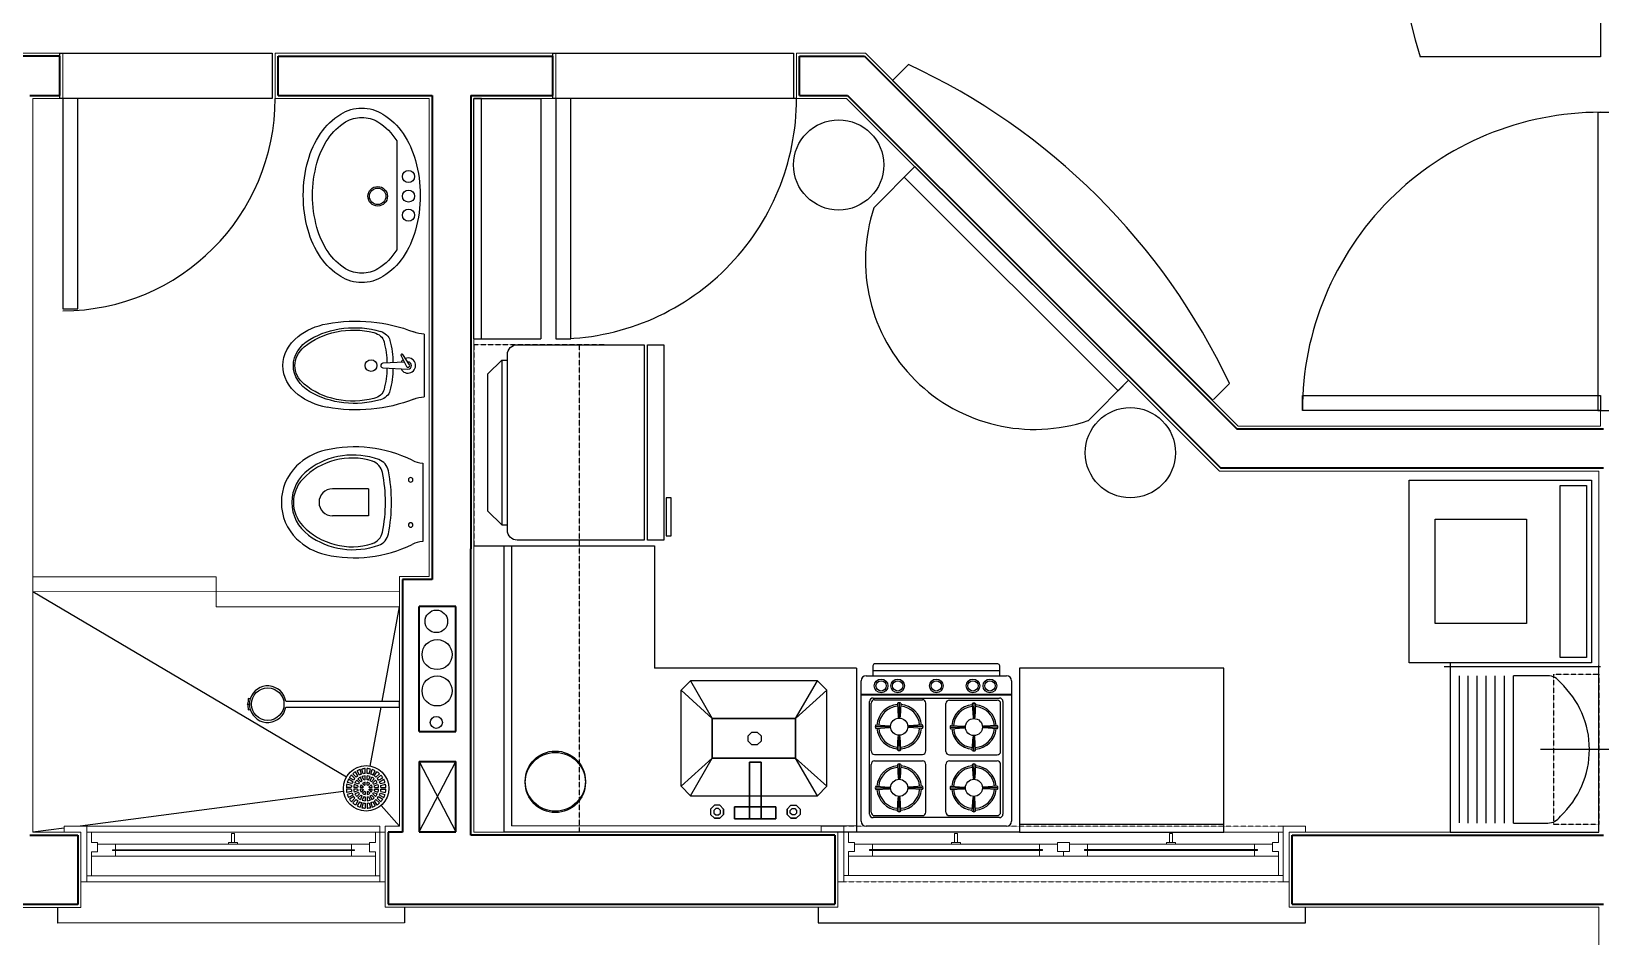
# Model space of a CAD drawing. Header units: millimetres. Extents: x -32319 to 9885, y 990 to 22164.
# Drawn here: x -7694 to -2477, y 14180 to 17190 of the extents above; entities that cross this region are included whole.
import ezdxf

# ---------------------------------------------------------------- set-up
doc = ezdxf.new("R2010")
doc.units = ezdxf.units.MM
doc.linetypes.add('HIDDEN', pattern=[0.375, 0.25, -0.125])
doc.layers.add('door', color=53, linetype='Continuous')
doc.layers.add('furniture', color=34, linetype='Continuous')
for name, color, linetype, lineweight in [('plaster', 4, 'Continuous', 13), ('wall', 5, 'Continuous', 35), ('wind', 161, 'Continuous', 5)]:
    doc.layers.add(name, color=color, linetype=linetype, lineweight=lineweight)

msp = doc.modelspace()

# ---------------------------------------------------------------- linework, layer by layer
for p, q in [((-7599.5, 16966.9), (-7599.5, 17117.2)), ((-7599.5, 17117.2), (-6893.3, 17116.9)), ((-6893.3, 17116.9), (-6893.3, 16966.9)), ((-5960.2, 16966.9), (-5960.2, 17116.9)), ((-5960.2, 17116.9), (-5160.2, 17116.9)), ((-5160.2, 17116.9), (-5160.2, 16966.9)), ((-6893.3, 16966.9), (-7599.5, 16966.9)), ((-5150.3, 16966.9), (-5960.2, 16966.9)), ((-2487.2, 16920.8), (-2207.2, 16920.8)), ((-2487.2, 16920.8), (-2487.2, 15929.3)), ((-2487.2, 15929.3), (-2207.2, 15929.2)), ((-6404.8, 14762), (-6283, 14527.7)), ((-6404.8, 14527.7), (-6283, 14762)), ((-7606.4, 14224.7, 27000), (-7606.4, 14276.5)), ((-6453.2, 14277.1, 27000), (-6453.2, 14225.1, 27000)), ((-6453.2, 14225.1, 27000), (-7606.4, 14224.7, 27000))]:
    msp.add_line(p, q)
msp.add_lwpolyline([(-5078, 14277.2), (-5078, 14225.2), (-3458, 14225.2), (-3458, 14277.2)])
for centre, radius in [((-6347.8, 15227.9), 37.5), ((-6345.2, 15117.4), 50), ((-6345.2, 14996.5), 50), ((-6347.8, 14892), 20)]:
    msp.add_circle(centre, radius)
at = {"layer": 'door'}
for p, q in [((-7589.6, 16966.9), (-7589.6, 16266.9)), ((-7539.6, 16966.9), (-7589.6, 16966.9)), ((-7539.6, 16266.9), (-7539.6, 16966.9)), ((-5950.3, 16966.9), (-5950.3, 16166.9)), ((-5900.3, 16966.9), (-5950.3, 16966.9)), ((-5900.3, 16166.9), (-5900.3, 16966.9)), ((-7589.6, 16266.9), (-7539.6, 16266.9)), ((-5950.3, 16166.9), (-5900.3, 16166.9)), ((-3468.9, 15929.2), (-3468.9, 15979.2)), ((-3468.9, 15979.2), (-2477.4, 15979.2)), ((-2477.4, 15979.2), (-2477.4, 15929.2)), ((-2477.4, 15929.2), (-3468.9, 15929.2))]:
    msp.add_line(p, q, dxfattribs=at)
for centre, radius, start, end in [((-7589.6, 16966.9), 706.2, 270, 360), ((-5950.3, 16966.9), 800, 270, 0.001), ((-2477.4, 15929.2), 991.5, 89.9952, 180)]:
    msp.add_arc(centre, radius, start, end, dxfattribs=at)
at = {"layer": 'furniture'}
for p, q in [((-2477.4, 20778), (-2477.5, 17105.1)), ((-4831.3, 17026.5), (-4778.3, 17079.5)), ((-2477.5, 17105.1), (-3077.5, 17105.1)), ((-4831.3, 17026.5), (-3767, 15963.2)), ((-6222.9, 16966.9), (-6000.3, 16966.9)), ((-6197.9, 16966.9), (-6222.9, 16966.9)), ((-6222.9, 16166.9), (-6222.9, 16966.9)), ((-6197.8, 16166.9), (-6197.9, 16966.9)), ((-6000.3, 16966.9), (-6000.3, 16166.9)), ((-4756.9, 16740.1), (-4893.4, 16603.5)), ((-4792.2, 16704.7), (-4756.9, 16740.1)), ((-4081.7, 15994.8), (-4792.2, 16704.7)), ((-4756.9, 16740.1), (-4046.3, 16030.2)), ((-6388.1, 16182.5), (-6388.1, 15974.5)), ((-6222.9, 16166.9), (-6197.8, 16166.9)), ((-6222.9, 16166.9), (-6000.3, 16166.9)), ((-6454, 16089.6), (-6525.1, 16086)), ((-6525.1, 16071), (-6442, 16066.8)), ((-6465, 16111.3), (-6446.9, 16075.7)), ((-6437.2, 16081.3), (-6458.8, 16114.9)), ((-6442, 16090.2), (-6442.9, 16090.2)), ((-6130.5, 16097), (-6111.5, 16097)), ((-4046.3, 16030.2), (-4181.2, 15895.2)), ((-4046.3, 16030.2), (-4081.7, 15994.8)), ((-3764.5, 15965.7), (-3711.5, 16018.8)), ((-6393.1, 15753.6), (-6393.1, 15493.6)), ((-6573.8, 15668.6), (-6692.8, 15668.6)), ((-6573.8, 15668.6), (-6573.8, 15578.6)), ((-6573.8, 15578.6), (-6692.8, 15578.6)), ((-6130.5, 15548.8), (-6111.5, 15548.9)), ((-6222.8, 15479), (-5622.8, 15479)), ((-6123.9, 15479), (-6123.8, 14527.3)), ((-6123, 15479), (-6097.8, 15479.1)), ((-6097.8, 15479.1), (-6098.1, 14547.6)), ((-5622.8, 15479.1), (-5622.7, 15072.7)), ((-4896.3, 15080.6), (-4896.3, 15046.9)), ((-4480.7, 15086.2), (-4890.7, 15086.2)), ((-4475, 15046.9), (-4475, 15080.6)), ((-2477.4, 15077.2), (-2997.4, 15077.2)), ((-2977.4, 15090.5), (-2977.4, 14527.2)), ((-2483.2, 14530.7), (-2483.1, 15080.7)), ((-4951.2, 15072.7), (-5622.8, 15072.7)), ((-4951.2, 15072.7), (-4951.2, 14527.3)), ((-4935.7, 14563.9), (-4935.7, 15029.8)), ((-4918.6, 15046.9), (-4452.7, 15046.9)), ((-4475, 15063.5), (-4896.3, 15063.5)), ((-4435.7, 15029.8), (-4435.7, 14563.9)), ((-4409.7, 15072.7), (-4409.7, 14527.3)), ((-3729.5, 15072.7), (-4409.7, 15072.7)), ((-3729.5, 14527.3), (-3729.5, 15072.7)), ((-2947.4, 15047.2), (-2947.4, 14558.1)), ((-2917.4, 14557.2), (-2917.4, 15047.2)), ((-2887.4, 14557.2), (-2887.4, 15047.2)), ((-2857.4, 14557.2), (-2857.4, 15047.2)), ((-2827.4, 14557.2), (-2827.4, 15047.2)), ((-2797.4, 14557.2), (-2797.4, 15047.2)), ((-2767.4, 14557.2), (-2767.4, 15047.2)), ((-2653.3, 15047.2), (-2767.4, 15047.2)), ((-6971.9, 14972.5), (-6966.3, 14970.7)), ((-4435.7, 14985.1), (-4935.7, 14985.1)), ((-4435.7, 14982.2), (-4935.7, 14982.2)), ((-4895.9, 14973), (-4475.5, 14973)), ((-6975.5, 14952.6), (-6969, 14952.6)), ((-6975.5, 14952.6), (-6969, 14952.6)), ((-6966.4, 14934.8), (-6971.9, 14933.1)), ((-6848.3, 14962.6), (-6470.2, 14962.6)), ((-6848.3, 14942.6), (-6470.2, 14942.6)), ((-6470.2, 14942.6), (-6470.2, 14962.6)), ((-4907.3, 14586.6), (-4907.3, 14961.6)), ((-4902.1, 14796.9), (-4902.1, 14956)), ((-4890.7, 14967.3), (-4731.7, 14967.3)), ((-4814.8, 14955.4), (-4812, 14910)), ((-4809.2, 14955.4), (-4809.2, 14957.3)), ((-4809.2, 14955.4), (-4809.2, 14908.5)), ((-4803.5, 14955.4), (-4806.3, 14910)), ((-4720.3, 14796.9), (-4720.3, 14956)), ((-4653.6, 14795.5), (-4653.6, 14954.6)), ((-4642.3, 14966), (-4483.2, 14966)), ((-4566.4, 14954.1), (-4563.5, 14908.6)), ((-4560.7, 14954.1), (-4560.7, 14956)), ((-4560.7, 14954.1), (-4560.7, 14907.1)), ((-4555, 14954.1), (-4557.8, 14908.6)), ((-4471.8, 14795.5), (-4471.8, 14954.6)), ((-4464.1, 14961.6), (-4464.1, 14586.6)), ((-4886.8, 14877.8), (-4888.7, 14877.8)), ((-4886.8, 14883.5), (-4841.3, 14880.6)), ((-4886.8, 14877.8), (-4839.8, 14877.8)), ((-4886.8, 14872.1), (-4841.3, 14875)), ((-4731.5, 14877.8), (-4778.5, 14877.8)), ((-4731.5, 14883.5), (-4777, 14880.6)), ((-4731.5, 14872.1), (-4777, 14875)), ((-4731.5, 14877.8), (-4729.6, 14877.8)), ((-4638.3, 14876.4), (-4640.2, 14876.4)), ((-4638.3, 14882.1), (-4592.8, 14879.3)), ((-4638.3, 14876.4), (-4591.3, 14876.4)), ((-4638.3, 14870.8), (-4592.8, 14873.6)), ((-4483.1, 14876.4), (-4530, 14876.4)), ((-4483.1, 14882.1), (-4528.5, 14879.3)), ((-4483.1, 14870.8), (-4528.5, 14873.6)), ((-4483.1, 14876.4), (-4481.1, 14876.4)), ((-4814.8, 14800.2), (-4812, 14845.6)), ((-4809.2, 14800.2), (-4809.2, 14847.1)), ((-4803.5, 14800.2), (-4806.3, 14845.6)), ((-4566.4, 14798.8), (-4563.5, 14844.3)), ((-4560.7, 14798.8), (-4560.7, 14845.8)), ((-4555, 14798.8), (-4557.8, 14844.3)), ((-4890.7, 14785.5), (-4731.7, 14785.5)), ((-4890.7, 14763.8), (-4731.7, 14763.8)), ((-4809.2, 14800.2), (-4809.2, 14798.3)), ((-4642.3, 14784.2), (-4483.2, 14784.2)), ((-4642.3, 14763.8), (-4483.2, 14763.8)), ((-4560.7, 14798.8), (-4560.7, 14796.9)), ((-2427.4, 14802.2), (-2677.4, 14802.2)), ((-6618.3, 14705.4), (-6629.8, 14717)), ((-6614.1, 14709.7), (-6625.6, 14721.2)), ((-6608.5, 14713.9), (-6616.7, 14728)), ((-6603.3, 14716.9), (-6611.5, 14731)), ((-6596.9, 14719.6), (-6601.1, 14735.3)), ((-6591.1, 14721.1), (-6595.4, 14736.9)), ((-6589.3, 14699.9), (-6594.3, 14712)), ((-6584.2, 14722), (-6584.2, 14738.3)), ((-6584.2, 14700.9), (-6584.2, 14714)), ((-6578.2, 14722), (-6578.2, 14738.3)), ((-6578.2, 14700.9), (-6578.2, 14714)), ((-6573.2, 14699.9), (-6568.2, 14712)), ((-6571.3, 14721.1), (-6567.1, 14736.9)), ((-6565.6, 14719.6), (-6561.3, 14735.3)), ((-6559.1, 14716.9), (-6551, 14731)), ((-6553.9, 14713.9), (-6545.8, 14728)), ((-6548.4, 14709.7), (-6536.9, 14721.2)), ((-6544.2, 14705.4), (-6532.6, 14717)), ((-5306.9, 14759.5, 946.7), (-5306.9, 14571.6, 946.7)), ((-5267.9, 14759.5, 946.7), (-5306.9, 14759.5, 946.7)), ((-5267.9, 14571.6, 946.7), (-5267.9, 14759.5, 946.7)), ((-4902.1, 14593.4), (-4902.1, 14752.5)), ((-4814.8, 14751.9), (-4812, 14706.5)), ((-4809.2, 14751.9), (-4809.2, 14753.8)), ((-4809.2, 14751.9), (-4809.2, 14705)), ((-4803.5, 14751.9), (-4806.3, 14706.5)), ((-4720.3, 14593.4), (-4720.3, 14752.5)), ((-4653.6, 14593.4), (-4653.6, 14752.5)), ((-4566.4, 14751.9), (-4563.5, 14706.5)), ((-4560.7, 14751.9), (-4560.7, 14753.8)), ((-4560.7, 14751.9), (-4560.7, 14705)), ((-4555, 14751.9), (-4557.8, 14706.5)), ((-4471.8, 14593.4), (-4471.8, 14752.5)), ((-6630.6, 14675.6), (-6647, 14675.6)), ((-6630.6, 14669.6), (-6647, 14669.6)), ((-6629.7, 14682.5), (-6645.5, 14686.7)), ((-6629.7, 14662.7), (-6645.5, 14658.5)), ((-6628.2, 14688.3), (-6644, 14692.5)), ((-6625.5, 14694.7), (-6639.7, 14702.9)), ((-6622.5, 14699.9), (-6636.7, 14708.1)), ((-6609.6, 14675.6), (-6622.6, 14675.6)), ((-6609.6, 14669.6), (-6622.6, 14669.6)), ((-6608.6, 14680.7), (-6620.6, 14685.7)), ((-6608.6, 14664.5), (-6620.6, 14659.5)), ((-6606.3, 14686.2), (-6618.3, 14691.2)), ((-6606.3, 14659), (-6618.3, 14654)), ((-6603.4, 14690.5), (-6612.6, 14699.8)), ((-6599.2, 14694.8), (-6608.4, 14704)), ((-6591.8, 14675.6), (-6601.5, 14675.6)), ((-6591.8, 14669.6), (-6601.5, 14669.6)), ((-6594.9, 14697.6), (-6599.8, 14709.7)), ((-6590.8, 14678), (-6597.7, 14684.8)), ((-6590.8, 14667.2), (-6597.7, 14660.4)), ((-6586.6, 14682.2), (-6593.5, 14689.1)), ((-6586.6, 14663), (-6593.5, 14656.1)), ((-6584.2, 14683.2), (-6584.2, 14692.9)), ((-6584.2, 14662), (-6584.2, 14652.3)), ((-6578.2, 14683.2), (-6578.2, 14692.9)), ((-6578.2, 14662), (-6578.2, 14652.3)), ((-6575.9, 14682.2), (-6569, 14689.1)), ((-6575.9, 14663), (-6569, 14656.1)), ((-6571.6, 14678), (-6564.8, 14684.8)), ((-6571.6, 14667.2), (-6564.8, 14660.4)), ((-6570.7, 14675.6), (-6561, 14675.6)), ((-6570.7, 14669.6), (-6561, 14669.6)), ((-6567.6, 14697.6), (-6562.6, 14709.7)), ((-6563.3, 14694.8), (-6554.1, 14704)), ((-6559.1, 14690.5), (-6549.8, 14699.8)), ((-6556.2, 14686.2), (-6544.1, 14691.2)), ((-6556.2, 14659), (-6544.1, 14654)), ((-6553.9, 14680.7), (-6541.8, 14685.7)), ((-6553.9, 14664.5), (-6541.8, 14659.5)), ((-6552.9, 14675.6), (-6539.8, 14675.6)), ((-6552.9, 14669.6), (-6539.8, 14669.6)), ((-6539.9, 14699.9), (-6525.8, 14708.1)), ((-6536.9, 14694.7), (-6522.8, 14702.9)), ((-6534.3, 14688.3), (-6518.5, 14692.5)), ((-6532.7, 14682.5), (-6517, 14686.7)), ((-6532.7, 14662.7), (-6517, 14658.5)), ((-6531.8, 14675.6), (-6515.5, 14675.6)), ((-6531.8, 14669.6), (-6515.5, 14669.6)), ((-4886.8, 14680), (-4841.3, 14677.1)), ((-4886.8, 14674.3), (-4839.8, 14674.3)), ((-4886.8, 14668.6), (-4841.3, 14671.5)), ((-4731.5, 14674.3), (-4778.5, 14674.3)), ((-4731.5, 14680), (-4777, 14677.1)), ((-4731.5, 14668.6), (-4777, 14671.5)), ((-4638.3, 14674.3), (-4640.2, 14674.3)), ((-4638.3, 14680), (-4592.8, 14677.1)), ((-4638.3, 14674.3), (-4591.3, 14674.3)), ((-4638.3, 14668.6), (-4592.8, 14671.5)), ((-4483.1, 14674.3), (-4530, 14674.3)), ((-4483.1, 14680), (-4528.5, 14677.1)), ((-4483.1, 14668.6), (-4528.5, 14671.5)), ((-6628.2, 14656.9), (-6644, 14652.7)), ((-6625.5, 14650.5), (-6639.7, 14642.3)), ((-6622.5, 14645.3), (-6636.7, 14637.1)), ((-6618.3, 14639.8), (-6629.8, 14628.2)), ((-6614.1, 14635.5), (-6625.6, 14624)), ((-6608.5, 14631.3), (-6616.7, 14617.2)), ((-6603.4, 14654.7), (-6612.6, 14645.5)), ((-6603.3, 14628.3), (-6611.5, 14614.2)), ((-6599.2, 14650.4), (-6608.4, 14641.2)), ((-6596.9, 14625.7), (-6601.1, 14609.9)), ((-6594.9, 14647.6), (-6599.8, 14635.5)), ((-6591.1, 14624.1), (-6595.4, 14608.3)), ((-6589.3, 14645.3), (-6594.3, 14633.2)), ((-6584.2, 14644.3), (-6584.2, 14631.2)), ((-6584.2, 14623.2), (-6584.2, 14606.9)), ((-6578.2, 14644.3), (-6578.2, 14631.2)), ((-6578.2, 14623.2), (-6578.2, 14606.9)), ((-6573.2, 14645.3), (-6568.2, 14633.2)), ((-6571.3, 14624.1), (-6567.1, 14608.3)), ((-6567.6, 14647.6), (-6562.6, 14635.5)), ((-6565.6, 14625.7), (-6561.3, 14609.9)), ((-6563.3, 14650.4), (-6554.1, 14641.2)), ((-6559.1, 14654.7), (-6549.8, 14645.5)), ((-6559.1, 14628.3), (-6551, 14614.2)), ((-6553.9, 14631.3), (-6545.8, 14617.2)), ((-6548.4, 14635.5), (-6536.9, 14624)), ((-6544.2, 14639.8), (-6532.6, 14628.2)), ((-6539.9, 14645.3), (-6525.8, 14637.1)), ((-6536.9, 14650.5), (-6522.8, 14642.3)), ((-6534.3, 14656.9), (-6518.5, 14652.7)), ((-4814.8, 14596.7), (-4812, 14642.1)), ((-4809.2, 14596.7), (-4809.2, 14643.6)), ((-4803.5, 14596.7), (-4806.3, 14642.1)), ((-4566.4, 14596.7), (-4563.5, 14642.1)), ((-4560.7, 14596.7), (-4560.7, 14643.6)), ((-4555, 14596.7), (-4557.8, 14642.1)), ((-5306.9, 14571.6, 946.7), (-5267.9, 14571.6, 946.7)), ((-4475.5, 14575.3), (-4895.9, 14575.3)), ((-4890.7, 14582), (-4731.7, 14582)), ((-4809.2, 14596.7), (-4809.2, 14594.8)), ((-4642.3, 14582), (-4483.2, 14582)), ((-4560.7, 14596.7), (-4560.7, 14594.8)), ((-2767.4, 14557.2), (-2653.3, 14557.2)), ((-4409.7, 14527.3), (-6123.8, 14527.3)), ((-4951.2, 14547.3), (-6098.1, 14547.6)), ((-4452.7, 14546.9), (-4918.6, 14546.9)), ((-3729.5, 14552.3), (-4409.7, 14552.3)), ((-4409.7, 14552.3), (-4409.7, 14527.3)), ((-4409.7, 14547.8), (-4409.7, 14527.3)), ((-4409.7, 14527.3), (-3729.5, 14527.3)), ((-3729.5, 14527.3), (-3729.5, 14552.3)), ((-3729.5, 14527.3), (-3729.5, 14547.8)), ((-2977.4, 14527.2), (-2483.2, 14527.2))]:
    msp.add_line(p, q, dxfattribs=at)
at = {"layer": 'furniture', "linetype": 'HIDDEN'}
for p, q in [((-6222.8, 16147.9), (-6222.8, 15479)), ((-5783.8, 16147.9), (-6222.8, 16147.9)), ((-5872.9, 16147.9), (-5872.8, 14527.3)), ((-6222.8, 15479), (-6123, 15479)), ((-2633.1, 15052.2), (-2483.1, 15052.2)), ((-2633.1, 14552.2), (-2633.1, 15052.2)), ((-2483.1, 15052.2), (-2483.1, 14552.2)), ((-2483.1, 14552.2), (-2633.1, 14552.2))]:
    msp.add_line(p, q, dxfattribs=at)
at = {"layer": 'furniture', "ltscale": 4}
for p, q in [((-7689.6, 15326.7), (-6646.3, 14711)), ((-6527.9, 14962.6), (-6470.2, 15276.3)), ((-6567.6, 14746.9), (-6531.6, 14942.6)), ((-6656.1, 14662.7), (-7532, 14547.1)), ((-6470.2, 14547.1), (-6531.2, 14616.1)), ((-7584.5, 14540.4), (-7689.6, 14527.1))]:
    msp.add_line(p, q, dxfattribs=at)
at = {"layer": 'furniture'}
for points in [[(-6401.3, 16644.6, -0.067812), (-6417, 16529.2, -0.080094), (-6458.2, 16439.5, -0.107098), (-6525.8, 16374.4, -0.139266), (-6595.7, 16354.5, -0.139266), (-6665.6, 16374.4, -0.107098), (-6733.2, 16439.5, -0.080094), (-6774.4, 16529.2, -0.067812), (-6790.1, 16644.6, -0.067812), (-6774.4, 16759.9, -0.080094), (-6733.2, 16849.7, -0.107098), (-6665.6, 16914.7, -0.139266), (-6595.7, 16934.6, -0.139266), (-6525.8, 16914.7, -0.107098), (-6458.2, 16849.7, -0.080094), (-6417, 16759.9, -0.067812)], [(-6479.4, 16463.5, -0.117959), (-6542, 16400.6, -0.139266), (-6595.7, 16385.4, -0.139266), (-6649.4, 16400.6, -0.107098), (-6707.5, 16456.6, -0.080094), (-6744.7, 16537.4, -0.067812), (-6759.3, 16644.6, -0.067812), (-6744.7, 16751.7, -0.080094), (-6707.5, 16832.5, -0.107098), (-6649.4, 16888.5, -0.139266), (-6595.7, 16903.8, -0.139266), (-6542, 16888.5, -0.117959), (-6479.4, 16825.6)], [(-6111.5, 16115.4, -0.414214), (-6079, 16147.9), (-5656.5, 16147.9), (-5656.5, 15497.9), (-6079, 15497.9, -0.414214), (-6111.5, 15530.4)]]:
    msp.add_lwpolyline(points, format="xyb", close=True, dxfattribs=at)
for points in [[(-5645.6, 16147.9), (-5591.5, 16147.9), (-5591.5, 15497.9), (-5645.6, 15497.9)], [(-6176.5, 16051), (-6130.5, 16097), (-6130.5, 15548.8), (-6176.5, 15594.8), (-6176.5, 15822.9)], [(-2507.4, 15697.2), (-2507.4, 15090.5), (-3114.1, 15090.5), (-3114.1, 15697.2)], [(-2524.8, 15107.9), (-2611.4, 15107.9), (-2611.4, 15679.9), (-2524.8, 15679.9)], [(-5584.3, 15638.8), (-5584.3, 15512.6), (-5567.4, 15512.6), (-5567.4, 15638.8)], [(-3027.4, 15567.2), (-2724.1, 15567.2), (-2724.1, 15220.5), (-3027.4, 15220.5)]]:
    msp.add_lwpolyline(points, close=True, dxfattribs=at)
for points, elevation in [([(-5153.5, 14905.2), (-5430.4, 14905.2), (-5430.4, 14772.9), (-5153.5, 14772.9)], 691.5), ([(-5280.8, 14860), (-5268.1, 14847.3), (-5268.1, 14829.4), (-5280.8, 14816.8), (-5298.7, 14816.8), (-5311.3, 14829.4), (-5311.3, 14847.3), (-5298.7, 14860)], 694.3), ([(-5423.4, 14616.5), (-5436.1, 14603.9), (-5436.1, 14586), (-5423.4, 14573.4), (-5405.5, 14573.4), (-5392.9, 14586), (-5392.9, 14603.9), (-5405.5, 14616.5)], 918.7), ([(-5356.1, 14571.6), (-5218.7, 14571.6), (-5218.7, 14610.7), (-5356.1, 14610.7)], 900), ([(-5267.9, 14571.6), (-5267.9, 14610.7), (-5306.9, 14610.7), (-5306.9, 14571.6)], 923.3), ([(-5151.4, 14616.5), (-5138.7, 14603.9), (-5138.7, 14586), (-5151.4, 14573.4), (-5169.3, 14573.4), (-5181.9, 14586), (-5181.9, 14603.9), (-5169.3, 14616.5)], 918.7), ([(-5418.5, 14605.7), (-5424.8, 14599.4), (-5424.8, 14590.4), (-5418.5, 14584.1), (-5409.6, 14584.1), (-5403.3, 14590.4), (-5403.3, 14599.4), (-5409.6, 14605.7)], 900), ([(-5156.3, 14605.7), (-5150, 14599.4), (-5150, 14590.4), (-5156.3, 14584.1), (-5165.2, 14584.1), (-5171.5, 14590.4), (-5171.5, 14599.4), (-5165.2, 14605.7)], 900)]:
    msp.add_lwpolyline(points, close=True, dxfattribs=dict(at, elevation=elevation))
for centre, radius in [((-5010.3, 16745.7), 150), ((-6440.4, 16707), 20.1), ((-6542.7, 16641.4), 32.5), ((-6542.7, 16641.4), 27.3), ((-6440.4, 16642.1), 20.1), ((-6440.4, 16578.6), 20.1), ((-6564.8, 16078.5), 19.5), ((-4040.7, 15788.7), 150), ((-4869.3, 15013.2), 22.7), ((-4869.3, 15013.2), 17), ((-4814.1, 15013.2), 22.7), ((-4814.1, 15013.2), 17), ((-4685.7, 15013.2), 22.7), ((-4685.7, 15013.2), 17), ((-4563.9, 15013.2), 22.7), ((-4563.9, 15013.2), 17), ((-4507.4, 15013.2), 22.7), ((-4507.4, 15013.2), 17), ((-6908.3, 14952.6), 54.1), ((-4809.2, 14877.8), 28.4), ((-4560.7, 14876.4), 28.4), ((-5952.2, 14696.7), 100), ((-5952.2, 14692.2), 100), ((-6581.2, 14672.6), 75.5), ((-4809.2, 14674.3), 28.4), ((-4560.7, 14674.3), 28.4)]:
    msp.add_circle(centre, radius, dxfattribs=at)
for centre, radius, start, end in [((4.1, 18000.2), 3209, 162.9424, 196.1977), ((-5704.8, 15080.9), 2202.9, 25.1957, 65.1274), ((-4359.4, 16428.3), 562, 161.8368, 288.4864), ((-6525.1, 16078.5), 7.51, 90, 270), ((-6461.9, 16113.1), 3.6, 29.8809, 209.8809), ((-6442, 16078.5), 25.2, 204.8186, 109.8791), ((-6442, 16078.5), 25.2, 129.8828, 155.1814), ((-6442, 16078.5), 5.62, 209.8809, 29.8809), ((-6442, 16078.5), 11.7, 270, 90), ((-6619.9, 15373.1), 435, 63.8219, 102.7891), ((-6671.9, 15602.2), 200, 102.7835, 134.5317), ((-6628.9, 15546.1), 225, 72.3143, 136.4506), ((-6624.7, 15531.1), 250, 69.916, 126.4287), ((-6575.8, 15712.9), 50, 11.4353, 72.3136), ((-6556, 15718.9), 50, 10.9889, 69.9157), ((-6383.9, 15853.2), 100, 243.8222, 264.7269), ((-6693, 15623.6), 170, 134.5336, 225.4663), ((-6693, 15623.6), 135, 126.428, 233.572), ((-7016.8, 15623.6), 500, 348.5646, 11.4354), ((-7046.8, 15623.6), 550, 349.0111, 10.9889), ((-6433, 15698.6), 7.5, 0, 180), ((-6710.5, 15623.6), 112.5, 136.4506, 223.5492), ((-6692.8, 15623.6), 45, 90.0003, 269.9997), ((-6433, 15698.6), 7.5, 180, 0), ((-6628.9, 15701.1), 225, 223.5494, 287.6858), ((-6433, 15548.6), 7.5, 0, 180), ((-6433, 15548.6), 7.5, 180, 0), ((-6671.9, 15645), 200, 225.4682, 257.216), ((-6624.7, 15716.2), 250, 233.5713, 290.084), ((-6575.8, 15534.4), 50, 287.6864, 348.5647), ((-6556, 15528.3), 50, 290.0827, 349.0109), ((-6383.9, 15394.1), 100, 95.2731, 116.1778), ((-6619.9, 15874.2), 435, 257.2109, 296.1781), ((-4890.7, 15080.6), 5.68, 90, 180), ((-4480.7, 15080.6), 5.68, 0, 90), ((-4918.6, 15029.8), 17, 90, 180), ((-4452.7, 15029.8), 17, 0, 90), ((-2653.3, 14997.2), 50, 32.7747, 90), ((-2817.6, 14802.2), 303.1, 312.9006, 47.0994), ((-7011.1, 14967.9), 38.8, 336.6467, 6.0213), ((-6972.1, 14972), 0.485, 72.612, 186.0213), ((-6908.3, 14952.6), 60.8, 9.4687, 162.612), ((-4895.9, 14961.6), 11.4, 90, 180), ((-4475.5, 14961.6), 11.4, 0, 90), ((-7011.1, 14937.2), 38.8, 354.7105, 23.3533), ((-6972, 14933.6), 0.485, 174.7105, 286.9908), ((-6908.3, 14952.6), 60.8, 162.612, 196.9908), ((-6908.3, 14952.6), 60.8, 196.9908, 350.5313), ((-4890.7, 14956), 11.4, 90, 180), ((-4809.2, 14877.8), 73.9, 94.2199, 175.7801), ((-4809.2, 14877.8), 68.2, 94.2736, 175.7264), ((-4809.2, 14948), 9.3, 52.346, 127.654), ((-4809.2, 14877.8), 68.2, 4.2736, 85.7264), ((-4809.2, 14877.8), 73.9, 4.2199, 85.7801), ((-4731.7, 14956), 11.4, 0, 90), ((-4642.3, 14954.6), 11.4, 90, 180), ((-4560.7, 14876.4), 73.9, 94.2199, 175.7801), ((-4560.7, 14876.4), 68.2, 94.2736, 175.7264), ((-4560.7, 14946.7), 9.3, 52.346, 127.654), ((-4560.7, 14876.4), 68.2, 4.2736, 85.7264), ((-4560.7, 14876.4), 73.9, 4.2199, 85.7801), ((-4483.2, 14954.6), 11.4, 0, 90), ((-4879.4, 14877.8), 9.3, 142.346, 217.654), ((-4809.2, 14877.8), 73.9, 184.2199, 265.7801), ((-4809.2, 14877.8), 68.2, 184.2736, 265.7264), ((-4843.3, 14877.8), 3.46, 304.85, 55.15), ((-4809.2, 14911.9), 3.46, 214.85, 325.15), ((-4809.2, 14877.8), 68.2, 274.2736, 355.7264), ((-4809.2, 14877.8), 73.9, 274.2199, 355.7801), ((-4775, 14877.8), 3.46, 124.85, 235.15), ((-4738.9, 14877.8), 9.3, 322.346, 37.654), ((-4630.9, 14876.4), 9.3, 142.346, 217.654), ((-4560.7, 14876.4), 73.9, 184.2199, 265.7801), ((-4560.7, 14876.4), 68.2, 184.2736, 265.7264), ((-4594.8, 14876.4), 3.46, 304.85, 55.15), ((-4560.7, 14910.6), 3.46, 214.85, 325.15), ((-4560.7, 14876.4), 68.2, 274.2736, 355.7264), ((-4560.7, 14876.4), 73.9, 274.2199, 355.7801), ((-4526.5, 14876.4), 3.46, 124.85, 235.15), ((-4490.4, 14876.4), 9.3, 322.346, 37.654), ((-4809.2, 14843.7), 3.46, 34.85, 145.15), ((-4560.7, 14842.3), 3.46, 34.85, 145.15), ((-4890.7, 14796.9), 11.4, 180, 270), ((-4890.7, 14752.5), 11.4, 90, 180), ((-4809.2, 14807.6), 9.3, 232.346, 307.654), ((-4731.7, 14796.9), 11.4, 270, 0), ((-4731.7, 14752.5), 11.4, 0, 90), ((-4642.3, 14795.5), 11.4, 180, 270), ((-4642.3, 14752.5), 11.4, 90, 180), ((-4560.7, 14806.2), 9.3, 232.346, 307.654), ((-4483.2, 14795.5), 11.4, 270, 0), ((-4483.2, 14752.5), 11.4, 0, 90), ((-6581.2, 14672.6), 65.8, 137.6132, 147.3868), ((-6581.2, 14672.6), 65.8, 122.6132, 132.3868), ((-6581.2, 14672.6), 49.5, 123.4746, 131.5254), ((-6581.2, 14672.6), 65.8, 107.6132, 117.3868), ((-6581.2, 14672.6), 49.5, 108.4746, 116.5254), ((-6581.2, 14672.6), 65.8, 92.6132, 102.3868), ((-6581.2, 14672.6), 41.5, 94.1455, 108.3545), ((-6581.2, 14672.6), 49.5, 93.4746, 101.5254), ((-6581.2, 14672.6), 65.8, 77.6132, 87.3868), ((-6581.2, 14672.6), 49.5, 78.4746, 86.5254), ((-6581.2, 14672.6), 41.5, 71.6455, 85.8545), ((-6581.2, 14672.6), 49.5, 63.4746, 71.5254), ((-6581.2, 14672.6), 65.8, 62.6132, 72.3868), ((-6581.2, 14672.6), 49.5, 48.4746, 56.5254), ((-6581.2, 14672.6), 65.8, 47.6132, 57.3868), ((-6581.2, 14672.6), 65.8, 32.6132, 42.3868), ((-4809.2, 14674.3), 73.9, 94.2199, 175.7801), ((-4809.2, 14674.3), 68.2, 94.2736, 175.7264), ((-4809.2, 14744.5), 9.3, 52.346, 127.654), ((-4809.2, 14674.3), 68.2, 4.2736, 85.7264), ((-4809.2, 14674.3), 73.9, 4.2199, 85.7801), ((-4560.7, 14674.3), 73.9, 94.2199, 175.7801), ((-4560.7, 14674.3), 68.2, 94.2736, 175.7264), ((-4560.7, 14744.5), 9.3, 52.346, 127.654), ((-4560.7, 14674.3), 68.2, 4.2736, 85.7264), ((-4560.7, 14674.3), 73.9, 4.2199, 85.7801), ((-6581.2, 14672.6), 65.8, 167.6132, 177.3868), ((-6581.2, 14672.6), 65.8, 182.6132, 192.3868), ((-6581.2, 14672.6), 65.8, 152.6132, 162.3868), ((-6581.2, 14672.6), 49.5, 168.4746, 176.5254), ((-6581.2, 14672.6), 49.5, 183.4746, 191.5254), ((-6581.2, 14672.6), 49.5, 153.4746, 161.5254), ((-6581.2, 14672.6), 41.5, 161.6455, 175.8545), ((-6581.2, 14672.6), 41.5, 184.1455, 198.3545), ((-6581.2, 14672.6), 49.5, 138.4746, 146.5254), ((-6581.2, 14672.6), 41.5, 139.1455, 153.3545), ((-6581.2, 14672.6), 28.5, 163.5423, 173.9577), ((-6581.2, 14672.6), 28.5, 186.0423, 196.4577), ((-6581.2, 14672.6), 41.5, 116.6455, 130.8545), ((-6581.2, 14672.6), 28.5, 141.0423, 151.4577), ((-6581.2, 14672.6), 28.5, 208.5423, 218.9577), ((-6581.2, 14672.6), 20.5, 143.415, 171.585), ((-6581.2, 14672.6), 20.5, 188.415, 216.585), ((-6581.2, 14672.6), 28.5, 118.5423, 128.9577), ((-6581.2, 14672.6), 20.5, 98.415, 126.585), ((-6581.2, 14672.6), 11, 150.8266, 164.1734), ((-6581.2, 14672.6), 11, 195.8266, 209.1734), ((-6581.2, 14672.6), 28.5, 96.0423, 106.4577), ((-6581.2, 14672.6), 11, 105.8266, 119.1734), ((-6581.2, 14672.6), 11, 240.8266, 254.1734), ((-6581.2, 14672.6), 28.5, 73.5423, 83.9577), ((-6581.2, 14672.6), 20.5, 53.415, 81.585), ((-6581.2, 14672.6), 11, 60.8266, 74.1734), ((-6581.2, 14672.6), 11, 285.8266, 299.1734), ((-6581.2, 14672.6), 11, 15.8266, 29.1734), ((-6581.2, 14672.6), 11, 330.8266, 344.1734), ((-6581.2, 14672.6), 28.5, 51.0423, 61.4577), ((-6581.2, 14672.6), 20.5, 8.415, 36.585), ((-6581.2, 14672.6), 20.5, 323.415, 351.585), ((-6581.2, 14672.6), 41.5, 49.1455, 63.3545), ((-6581.2, 14672.6), 28.5, 28.5423, 38.9577), ((-6581.2, 14672.6), 28.5, 321.0423, 331.4577), ((-6581.2, 14672.6), 28.5, 6.0423, 16.4577), ((-6581.2, 14672.6), 28.5, 343.5423, 353.9577), ((-6581.2, 14672.6), 41.5, 26.6455, 40.8545), ((-6581.2, 14672.6), 49.5, 33.4746, 41.5254), ((-6581.2, 14672.6), 41.5, 4.1455, 18.3545), ((-6581.2, 14672.6), 41.5, 341.6455, 355.8545), ((-6581.2, 14672.6), 49.5, 18.4746, 26.5254), ((-6581.2, 14672.6), 49.5, 3.4746, 11.5254), ((-6581.2, 14672.6), 49.5, 348.4746, 356.5254), ((-6581.2, 14672.6), 65.8, 17.6132, 27.3868), ((-6581.2, 14672.6), 65.8, 2.6132, 12.3868), ((-6581.2, 14672.6), 65.8, 347.6132, 357.3868), ((-4879.4, 14674.3), 9.3, 142.346, 217.654), ((-4809.2, 14674.3), 73.9, 184.2199, 265.7801), ((-4809.2, 14674.3), 68.2, 184.2736, 265.7264), ((-4843.3, 14674.3), 3.46, 304.85, 55.15), ((-4809.2, 14708.4), 3.46, 214.85, 325.15), ((-4809.2, 14674.3), 68.2, 274.2736, 355.7264), ((-4809.2, 14674.3), 73.9, 274.2199, 355.7801), ((-4775, 14674.3), 3.46, 124.85, 235.15), ((-4738.9, 14674.3), 9.3, 322.346, 37.654), ((-4630.9, 14674.3), 9.3, 142.346, 217.654), ((-4560.7, 14674.3), 73.9, 184.2199, 265.7801), ((-4560.7, 14674.3), 68.2, 184.2736, 265.7264), ((-4594.8, 14674.3), 3.46, 304.85, 55.15), ((-4560.7, 14708.4), 3.46, 214.85, 325.15), ((-4560.7, 14674.3), 68.2, 274.2736, 355.7264), ((-4560.7, 14674.3), 73.9, 274.2199, 355.7801), ((-4526.5, 14674.3), 3.46, 124.85, 235.15), ((-4490.4, 14674.3), 9.3, 322.346, 37.654), ((-6581.2, 14672.6), 65.8, 197.6132, 207.3868), ((-6581.2, 14672.6), 65.8, 212.6132, 222.3868), ((-6581.2, 14672.6), 49.5, 198.4746, 206.5254), ((-6581.2, 14672.6), 65.8, 227.6132, 237.3868), ((-6581.2, 14672.6), 49.5, 213.4746, 221.5254), ((-6581.2, 14672.6), 41.5, 206.6455, 220.8545), ((-6581.2, 14672.6), 49.5, 228.4746, 236.5254), ((-6581.2, 14672.6), 65.8, 242.6132, 252.3868), ((-6581.2, 14672.6), 41.5, 229.1455, 243.3545), ((-6581.2, 14672.6), 49.5, 243.4746, 251.5254), ((-6581.2, 14672.6), 28.5, 231.0423, 241.4577), ((-6581.2, 14672.6), 65.8, 257.6132, 267.3868), ((-6581.2, 14672.6), 41.5, 251.6455, 265.8545), ((-6581.2, 14672.6), 20.5, 233.415, 261.585), ((-6581.2, 14672.6), 49.5, 258.4746, 266.5254), ((-6581.2, 14672.6), 28.5, 253.5423, 263.9577), ((-6581.2, 14672.6), 20.5, 278.415, 306.585), ((-6581.2, 14672.6), 28.5, 276.0423, 286.4577), ((-6581.2, 14672.6), 41.5, 274.1455, 288.3545), ((-6581.2, 14672.6), 49.5, 273.4746, 281.5254), ((-6581.2, 14672.6), 65.8, 272.6132, 282.3868), ((-6581.2, 14672.6), 28.5, 298.5423, 308.9577), ((-6581.2, 14672.6), 49.5, 288.4746, 296.5254), ((-6581.2, 14672.6), 41.5, 296.6455, 310.8545), ((-6581.2, 14672.6), 65.8, 287.6132, 297.3868), ((-6581.2, 14672.6), 49.5, 303.4746, 311.5254), ((-6581.2, 14672.6), 41.5, 319.1455, 333.3545), ((-6581.2, 14672.6), 65.8, 302.6132, 312.3868), ((-6581.2, 14672.6), 49.5, 318.4746, 326.5254), ((-6581.2, 14672.6), 49.5, 333.4746, 341.5254), ((-6581.2, 14672.6), 65.8, 317.6132, 327.3868), ((-6581.2, 14672.6), 65.8, 332.6132, 342.3868), ((-4809.2, 14640.2), 3.46, 34.85, 145.15), ((-4560.7, 14640.2), 3.46, 34.85, 145.15), ((-4918.6, 14563.9), 17, 180, 270), ((-4895.9, 14586.6), 11.4, 180, 270), ((-4890.7, 14593.4), 11.4, 180, 270), ((-4809.2, 14604.1), 9.3, 232.346, 307.654), ((-4731.7, 14593.4), 11.4, 270, 0), ((-4642.3, 14593.4), 11.4, 180, 270), ((-4560.7, 14604.1), 9.3, 232.346, 307.654), ((-4483.2, 14593.4), 11.4, 270, 0), ((-4475.5, 14586.6), 11.4, 270, 0), ((-4452.7, 14563.9), 17, 270, 0), ((-2653.3, 14607.2), 50, 270, 327.2253)]:
    msp.add_arc(centre, radius, start, end, dxfattribs=at)
at = {"layer": 'furniture', "extrusion": (0, 0, -1)}
for centre, major_axis, start_param, end_param in [((-6614.9, 15878.1), (435, 0), 4.489177, 5.169282), ((-6688, 16078.5), (-170, 0), -0.793537, 0.793539), ((-6666.9, 16061.4), (200, 0), 3.935163, 4.489275), ((-6623.9, 16016.5), (225, 0), 3.901674, 5.021063), ((-6619.7, 16004.5), (250, 0), 4.076589, 5.062921), ((-6570.7, 16149.9), (-50, 0), 1.879483, 2.942009), ((-6551, 16154.8), (50, 0), -1.220259, -0.191792), ((-6378.9, 16262.2), (100, 0), 1.662829, 2.027684), ((-6705.4, 16078.5), (112.5, 0), 2.381515, 3.901673), ((-6688, 16078.5), (135, 0), 2.206584, 4.076601), ((-7011.8, 16078.5), (-500, 0), 2.942007, 3.121151), ((-7041.8, 16078.5), (550, 0), -0.191792, -0.020883), ((-7011.8, 16078.5), (500, 0), 0.020442, 0.199585), ((-7041.8, 16078.5), (-550, 0), 3.162476, 3.333385), ((-6623.9, 16140.5), (-225, 0), 4.403713, 5.523105), ((-6666.9, 16095.6), (200, 0), 1.793919, 2.348022), ((-6619.7, 16152.5), (-250, 0), 4.361857, 5.348189), ((-6614.9, 16279), (435, 0), 1.113903, 1.794008), ((-6570.7, 16007.1), (-50, 0), 3.341176, 4.403702), ((-6551, 16002.3), (-50, 0), 3.333388, 4.361879), ((-6378.9, 15894.9), (-100, 0), 1.113908, 1.478764)]:
    msp.add_ellipse(centre, major_axis=major_axis, ratio=0.8, start_param=start_param, end_param=end_param, dxfattribs=at)
at = {"layer": 'furniture'}
for points in [[(-5430.4, 14905.2, 691.5), (-5534.1, 14998.7, 900), (-5502.9, 15029.8, 900), (-5430.4, 14905.2, 691.5)], [(-5049.8, 14998.7, 900), (-5049.8, 14998.7, 900), (-5153.5, 14905.2, 691.5), (-5081, 15029.8, 900)], [(-5430.4, 14905.2, 691.5), (-5153.5, 14905.2, 691.5), (-5153.5, 14772.9, 691.5), (-5430.4, 14772.9, 691.5)], [(-5502.9, 14648.3, 900), (-5502.9, 14648.3, 900), (-5430.4, 14772.9, 691.5), (-5534.1, 14679.4, 900)], [(-5049.8, 14679.4, 900), (-5049.8, 14679.4, 900), (-5081, 14648.3, 900), (-5153.5, 14772.9, 691.5)], [(-5267.9, 14571.6, 970.1), (-5306.9, 14571.6, 970.1), (-5306.9, 14759.5, 970.1), (-5267.9, 14759.5, 970.1)], [(-5356.1, 14571.6, 923.3), (-5356.1, 14610.7, 923.3), (-5218.7, 14610.7, 923.3), (-5218.7, 14571.6, 923.3)]]:
    msp.add_3dface(points, dxfattribs=at)
for points, invisible_edges in [([(-5534.1, 15029.8, 900), (-5534.1, 15029.8, 900), (-5534.1, 14998.7, 900), (-5502.9, 15029.8, 900)], 11), ([(-5153.5, 14905.2, 691.5), (-5081, 15029.8, 900), (-5502.9, 15029.8, 900), (-5430.4, 14905.2, 691.5)], 5), ([(-5049.8, 15029.8, 900), (-5049.8, 15029.8, 900), (-5049.8, 14998.7, 900), (-5081, 15029.8, 900)], 11), ([(-5534.1, 14998.7, 900), (-5430.4, 14905.2, 691.5), (-5430.4, 14772.9, 691.5), (-5534.1, 14679.4, 900)], 5), ([(-5153.5, 14772.9, 691.5), (-5049.8, 14679.4, 900), (-5049.8, 14998.7, 900), (-5153.5, 14905.2, 691.5)], 5), ([(-5430.4, 14772.9, 691.5), (-5502.9, 14648.3, 900), (-5081, 14648.3, 900), (-5153.5, 14772.9, 691.5)], 5), ([(-5534.1, 14648.3, 900), (-5534.1, 14648.3, 900), (-5502.9, 14648.3, 900), (-5534.1, 14679.4, 900)], 11), ([(-5049.8, 14648.3, 900), (-5049.8, 14648.3, 900), (-5081, 14648.3, 900), (-5049.8, 14679.4, 900)], 11), ([(-5405.5, 14616.5, 942), (-5423.4, 14616.5, 942), (-5436.1, 14603.9, 942), (-5436.1, 14586, 942)], 8), ([(-5436.1, 14586, 942), (-5423.4, 14573.4, 942), (-5392.9, 14603.9, 942), (-5405.5, 14616.5, 942)], 10), ([(-5138.7, 14586, 942), (-5151.4, 14573.4, 942), (-5181.9, 14603.9, 942), (-5169.3, 14616.5, 942)], 10), ([(-5169.3, 14616.5, 942), (-5151.4, 14616.5, 942), (-5138.7, 14603.9, 942), (-5138.7, 14586, 942)], 8), ([(-5392.9, 14603.9, 942), (-5392.9, 14586, 942), (-5405.5, 14573.4, 942), (-5423.4, 14573.4, 942)], 8), ([(-5181.9, 14603.9, 942), (-5181.9, 14586, 942), (-5169.3, 14573.4, 942), (-5151.4, 14573.4, 942)], 8)]:
    msp.add_3dface(points, dxfattribs=dict(at, invisible_edges=invisible_edges))
at = {"layer": 'plaster'}
for p, q in [((-7589.6, 17117.2), (-7939.6, 17117.2)), ((-7589.6, 16966.9), (-7589.6, 17116.9)), ((-6883.4, 17116.9), (-5950.3, 17116.9)), ((-6883.4, 16966.9), (-6883.4, 17116.9)), ((-5950.3, 16966.9), (-5950.3, 17116.9)), ((-5150.3, 16966.9), (-5150.3, 17116.9)), ((-5150.3, 17116.9), (-4920.9, 17116.9)), ((-4920.9, 17116.9), (-3681.9, 15877.2)), ((-7689.6, 14527.1), (-7689.6, 16966.9)), ((-7689.6, 16966.9), (-7589.6, 16966.9)), ((-6883.4, 16966.9), (-6371.7, 16966.9)), ((-6371.7, 16966.9), (-6371.6, 15377.4)), ((-6222.9, 16966.9), (-6222.8, 15479)), ((-6222.9, 16966.9), (-5950.3, 16966.9)), ((-5150.3, 16966.9), (-4984.8, 16966.9)), ((-4984.8, 16966.9), (-3744, 15727.2)), ((-2477.4, 15877.2), (-2477.4, 15929.2)), ((-2477.4, 15929.2), (-2133.2, 15929.2)), ((-2477.4, 15877.2), (-3681.9, 15877.2)), ((-2483.2, 15727.2), (-3744, 15727.2)), ((-2483.1, 14527.2), (-2483.2, 15727.2)), ((-6222.7, 14527.3), (-6222.8, 15479)), ((-6371.6, 15377.4), (-6470.2, 15377.4)), ((-6470.2, 15377.4), (-6470.2, 14547.1)), ((-7689.6, 14527.1), (-7529.5, 14527.1)), ((-7529.5, 14527.1), (-7529.6, 14276.3)), ((-5013.1, 14527.3), (-6222.7, 14527.3)), ((-5013.1, 14527.5), (-5013.1, 14277.3)), ((-3513.2, 14277.2), (-3513.1, 14527.3)), ((-3513.1, 14527.3), (-2483.1, 14527.2)), ((-7529.6, 14276.4), (-11215.8, 14277.2)), ((-6517.9, 14277.3), (-5013.1, 14277.3)), ((-3513.2, 14277.2), (-2483.1, 14277.2)), ((-2483.1, 14277.2), (-2483.1, 14079.4))]:
    msp.add_line(p, q, dxfattribs=at)
at = {"layer": 'plaster', "ltscale": 8}
for p, q in [((-6470.2, 14547.1), (-6517.9, 14547.1)), ((-6517.9, 14547.1), (-6517.9, 14277.3))]:
    msp.add_line(p, q, dxfattribs=at)
at = {"layer": 'wall'}
for p, q in [((-7599.6, 17107.2), (-7929.6, 17107.2)), ((-7599.6, 16976.9), (-7599.6, 17107.2)), ((-6873.4, 17106.9), (-5960.3, 17106.9)), ((-6873.4, 16976.9), (-6873.4, 17106.9)), ((-5960.3, 16976.9), (-5960.3, 17106.9)), ((-5140.3, 16976.9), (-5140.3, 17106.9)), ((-5140.3, 17106.9), (-4925, 17106.9)), ((-4925, 17106.9), (-3685.8, 15867)), ((-7699.6, 16976.9), (-7599.6, 16976.9)), ((-6873.4, 16976.9), (-6361.7, 16976.9)), ((-6361.7, 16976.9), (-6361.6, 15367.4)), ((-6232.9, 16976.9), (-6232.8, 15469)), ((-6232.9, 16976.9), (-5960.3, 16976.9)), ((-5140.3, 16976.9), (-4980.6, 16976.9)), ((-4980.6, 16976.9), (-3739.9, 15737.2)), ((-2467.4, 15867.1), (-3685.8, 15867)), ((-2467.4, 15737.2), (-3739.9, 15737.2)), ((-6232.7, 14517.3), (-6232.8, 15469)), ((-6361.6, 15367.4), (-6460.2, 15367.4)), ((-6460.2, 15367.4), (-6460.2, 14527.1)), ((-6282.7, 15277.4), (-6404.8, 15277.6)), ((-6404.8, 14862), (-6404.8, 15277.6)), ((-6283, 14862), (-6282.7, 15277.2)), ((-6404.8, 14862), (-6283, 14862)), ((-6404.8, 14762), (-6404.8, 14527.7)), ((-6404.8, 14762), (-6283, 14762)), ((-6283, 14527.7), (-6283, 14762)), ((-7699.6, 14517.1), (-7539.5, 14517.1)), ((-7539.5, 14517.1), (-7539.6, 14286.3)), ((-6404.8, 14527.7), (-6283, 14527.7)), ((-5023.1, 14517.3), (-6232.7, 14517.3)), ((-5023.1, 14517.3), (-5023.1, 14287.3)), ((-3503.2, 14287.2), (-3503.1, 14517.3)), ((-3503.1, 14517.3), (-2467.4, 14517.2)), ((-7539.6, 14286.3), (-11205.9, 14286.5)), ((-6507.9, 14287.3), (-5023.1, 14287.3)), ((-3503.2, 14287.3), (-2467.4, 14287.2))]:
    msp.add_line(p, q, dxfattribs=at)
at = {"layer": 'wall', "ltscale": 8}
for p, q in [((-6460.2, 14527.1), (-6507.9, 14527.1)), ((-6507.9, 14527.1), (-6507.9, 14287.3))]:
    msp.add_line(p, q, dxfattribs=at)
at = {"layer": 'wind'}
for p, q in [((-7689.6, 15376.5), (-7689.6, 15326.7)), ((-7689.6, 15376.5), (-7079.9, 15376.5)), ((-7079.9, 15276.7), (-7079.9, 15376.5)), ((-7689.6, 15326.7), (-6470.2, 15326.4)), ((-6470.2, 15326.4), (-6470.2, 15276.2)), ((-6470.2, 15276.2), (-7079.9, 15276.7)), ((-6535.2, 14547.1), (-7509.5, 14547.1)), ((-7509.5, 14527.1), (-7039.5, 14527.1)), ((-6517.9, 14527.1), (-7039.5, 14527.1)), ((-7029, 14522.1), (-7019, 14522.1)), ((-7029, 14492.1), (-7029, 14522.1)), ((-7019, 14522.1), (-7019, 14492.1)), ((-4625.6, 14492.3), (-4625.6, 14522.3)), ((-4625.6, 14522.3), (-4615.6, 14522.3)), ((-4615.6, 14522.3), (-4615.6, 14492.3)), ((-4248.1, 14527.3), (-4263.1, 14527.3)), ((-3910.6, 14522.3), (-3900.6, 14522.3)), ((-3910.6, 14492.3), (-3910.6, 14522.3)), ((-3900.6, 14522.3), (-3900.6, 14492.3)), ((-6570.2, 14487.1), (-7474.5, 14487.1)), ((-7039.5, 14468.6), (-7414.5, 14468.6)), ((-7039.5, 14465.6), (-7414.5, 14465.6)), ((-7039.5, 14468.6), (-6630.2, 14468.6)), ((-7039.5, 14465.6), (-6630.2, 14465.6)), ((-7039, 14492.1), (-7009, 14492.1)), ((-7039, 14487.1), (-7039, 14492.1)), ((-7019, 14492.1), (-7029, 14492.1)), ((-7009, 14492.1), (-7009, 14487.1)), ((-4283.1, 14487.3), (-4958.1, 14487.3)), ((-4898.1, 14468.8), (-4343.1, 14468.8)), ((-4898.1, 14465.8), (-4343.1, 14465.8)), ((-4635.6, 14487.3), (-4635.6, 14492.3)), ((-4635.6, 14492.3), (-4605.6, 14492.3)), ((-4615.6, 14492.3), (-4625.6, 14492.3)), ((-4605.6, 14492.3), (-4605.6, 14487.3)), ((-4283.1, 14492.3), (-4283.1, 14462.3)), ((-4263.1, 14492.3), (-4283.1, 14492.3)), ((-4263.1, 14492.3), (-4283.1, 14492.3)), ((-4283.1, 14492.3), (-4283.1, 14462.3)), ((-4283.1, 14462.3), (-4283.1, 14472.3)), ((-4283.1, 14462.3), (-4263.1, 14462.3)), ((-4263.1, 14462.3), (-4283.1, 14462.3)), ((-4283.1, 14462.3), (-4263.1, 14462.3)), ((-4263.1, 14492.3), (-4243.1, 14492.3)), ((-4243.1, 14462.3), (-4263.1, 14462.3)), ((-4263.1, 14447.3), (-4263.1, 14462.3)), ((-4243.1, 14462.3), (-4263.1, 14462.3)), ((-4263.1, 14462.3), (-4263.1, 14447.3)), ((-4263.1, 14462.3), (-4263.1, 14447.3)), ((-4243.1, 14492.3), (-4243.1, 14462.3)), ((-4243.1, 14492.3), (-4243.1, 14462.3)), ((-4243.1, 14487.3), (-3568.1, 14487.3)), ((-3920.6, 14492.3), (-3890.6, 14492.3)), ((-3920.6, 14487.3), (-3920.6, 14492.3)), ((-3900.6, 14492.3), (-3910.6, 14492.3)), ((-3890.6, 14492.3), (-3890.6, 14487.3)), ((-7039.5, 14447.1), (-7494.5, 14447.1)), ((-7039.5, 14447.1), (-6550.2, 14447.1)), ((-4978.1, 14447.3), (-4263.1, 14447.3)), ((-3548.1, 14447.3), (-4263.1, 14447.3)), ((-7509.5, 14382.1), (-6535.2, 14382.1)), ((-6517.9, 14362.1), (-7509.5, 14362.1))]:
    msp.add_line(p, q, dxfattribs=at)
at = {"layer": 'wind', "color": 250}
for p, q in [((-7584.5, 14527.1), (-7584.5, 14547.1)), ((-7584.5, 14547.1), (-7569.5, 14547.1)), ((-7529.5, 14527.1), (-7584.5, 14527.1)), ((-7569.5, 14547.1), (-7509.5, 14547.1)), ((-7529.5, 14382.1), (-7529.5, 14527.1)), ((-7509.5, 14547.1), (-7509.5, 14527.1)), ((-7509.5, 14527.1), (-7509.5, 14512.1)), ((-7509.5, 14512.1), (-7509.5, 14362.1)), ((-7494.5, 14527.1), (-7494.5, 14492.1)), ((-6550.2, 14527.1), (-6550.2, 14492.1)), ((-6535.2, 14547.1), (-6535.2, 14527.1)), ((-6517.9, 14527.1), (-6535.2, 14527.1)), ((-6535.2, 14527.1), (-6535.2, 14512.1)), ((-6535.2, 14512.1), (-6535.2, 14362.1)), ((-6517.9, 14362.1), (-6517.9, 14547.1)), ((-4993.1, 14527.3), (-4978.1, 14527.3)), ((-4978.1, 14527.3), (-4978.1, 14492.3)), ((-7494.5, 14492.1), (-7474.5, 14492.1)), ((-7494.5, 14447.1), (-7494.5, 14462.1)), ((-7494.5, 14462.1), (-7474.5, 14462.1)), ((-7474.5, 14462.1), (-7494.5, 14462.1)), ((-7494.5, 14462.1), (-7494.5, 14382.1)), ((-7474.5, 14492.1), (-7474.5, 14462.1)), ((-7474.5, 14472.1), (-7474.5, 14487.1)), ((-7474.5, 14462.1), (-7474.5, 14472.1)), ((-7414.5, 14468.6), (-7424.5, 14468.6)), ((-7424.5, 14468.6), (-7424.5, 14465.6)), ((-7424.5, 14465.6), (-7414.5, 14465.6)), ((-7414.5, 14468.6), (-7414.5, 14487.1)), ((-7414.5, 14447.1), (-7414.5, 14465.6)), ((-6630.2, 14468.6), (-6630.2, 14487.1)), ((-6630.2, 14468.6), (-6620.2, 14468.6)), ((-6630.2, 14447.1), (-6630.2, 14465.6)), ((-6620.2, 14465.6), (-6630.2, 14465.6)), ((-6620.2, 14468.6), (-6620.2, 14465.6)), ((-6570.2, 14492.1), (-6570.2, 14462.1)), ((-6550.2, 14492.1), (-6570.2, 14492.1)), ((-6570.2, 14472.1), (-6570.2, 14487.1)), ((-6570.2, 14462.1), (-6570.2, 14472.1)), ((-6570.2, 14462.1), (-6550.2, 14462.1)), ((-6550.2, 14462.1), (-6570.2, 14462.1)), ((-6550.2, 14462.1), (-6550.2, 14382.1)), ((-6550.2, 14447.1), (-6550.2, 14462.1)), ((-4978.1, 14492.3), (-4958.1, 14492.3)), ((-4958.1, 14462.3), (-4978.1, 14462.3)), ((-4978.1, 14462.3), (-4978.1, 14382.3)), ((-4958.1, 14492.3), (-4958.1, 14462.3)), ((-3568.1, 14472.3), (-3568.1, 14487.3)), ((-3568.1, 14462.3), (-3568.1, 14472.3)), ((-3548.1, 14462.3), (-3568.1, 14462.3)), ((-3548.1, 14447.3), (-3548.1, 14462.3)), ((-7529.5, 14362.1), (-7529.5, 14382.1)), ((-7509.5, 14362.1), (-7529.5, 14362.1)), ((-7494.5, 14382.1), (-7509.5, 14382.1)), ((-4978.1, 14382.3), (-4993.1, 14382.3))]:
    msp.add_line(p, q, dxfattribs=at)
for points in [[(-5013.1, 14362.3), (-5013.1, 14382.3), (-5013.1, 14527.3), (-5068.1, 14527.3), (-5068.1, 14547.3), (-5053.1, 14547.3), (-4993.1, 14547.3), (-4993.1, 14527.3), (-4993.1, 14512.3), (-4993.1, 14362.3)], [(-3513.1, 14362.3), (-3513.1, 14382.3), (-3513.1, 14527.3), (-3458.1, 14527.3), (-3458.1, 14547.3), (-3473.1, 14547.3), (-3533.1, 14547.3), (-3533.1, 14527.3), (-3533.1, 14512.3), (-3533.1, 14362.3)], [(-7414.5, 14465.6), (-7424.5, 14465.6), (-7424.5, 14468.6), (-7414.5, 14468.6), (-7414.5, 14487.1), (-7474.5, 14487.1), (-7474.5, 14462.1), (-7494.5, 14462.1), (-7494.5, 14447.1), (-7414.5, 14447.1)], [(-6550.2, 14462.1), (-6570.2, 14462.1), (-6570.2, 14472.1), (-6570.2, 14487.1), (-6630.2, 14487.1), (-6630.2, 14468.6), (-6620.2, 14468.6), (-6620.2, 14465.6), (-6630.2, 14465.6), (-6630.2, 14447.1), (-6550.2, 14447.1)], [(-4898.1, 14487.3), (-4958.1, 14487.3), (-4958.1, 14462.3), (-4978.1, 14462.3), (-4978.1, 14447.3), (-4898.1, 14447.3), (-4898.1, 14465.8), (-4908.1, 14465.8), (-4908.1, 14468.8), (-4898.1, 14468.8)], [(-4263.1, 14462.3), (-4283.1, 14462.3), (-4283.1, 14487.3), (-4343.1, 14487.3), (-4343.1, 14468.8), (-4333.1, 14468.8), (-4333.1, 14465.8), (-4343.1, 14465.8), (-4343.1, 14447.3), (-4263.1, 14447.3)], [(-4243.1, 14492.3), (-4263.1, 14492.3), (-4283.1, 14492.3), (-4283.1, 14462.3), (-4263.1, 14462.3), (-4243.1, 14462.3)], [(-4193.1, 14468.8), (-4183.1, 14468.8), (-4183.1, 14487.3), (-4243.1, 14487.3), (-4243.1, 14462.3), (-4263.1, 14462.3), (-4263.1, 14447.3), (-4183.1, 14447.3), (-4183.1, 14465.8), (-4193.1, 14465.8)], [(-3568.1, 14487.3), (-3628.1, 14487.3), (-3628.1, 14468.8), (-3618.1, 14468.8), (-3618.1, 14465.8), (-3628.1, 14465.8), (-3628.1, 14447.3), (-3548.1, 14447.3), (-3548.1, 14462.3), (-3568.1, 14462.3), (-3568.1, 14472.3)]]:
    msp.add_lwpolyline(points, close=True, dxfattribs=at)
at = {"layer": 'wind', "linetype": 'HIDDEN'}
for points in [[(-4993.1, 14547.3), (-3533.1, 14547.3)], [(-4993.1, 14362.3), (-3533.1, 14362.3)]]:
    msp.add_lwpolyline(points, dxfattribs=at)
at = {"layer": 'wind'}
for points in [[(-4978.1, 14527.3), (-4403.1, 14527.3)], [(-3548.1, 14527.3), (-4403.1, 14527.3)], [(-4898.1, 14468.8), (-4908.1, 14468.8), (-4908.1, 14465.8), (-4898.1, 14465.8)], [(-4898.1, 14468.8), (-4898.1, 14487.3)], [(-4898.1, 14447.3), (-4898.1, 14465.8)], [(-4343.1, 14465.8), (-4343.1, 14487.3)], [(-4343.1, 14468.8), (-4333.1, 14468.8), (-4333.1, 14465.8), (-4343.1, 14465.8)], [(-4343.1, 14447.3), (-4343.1, 14465.8)], [(-4193.1, 14468.8), (-3628.1, 14468.8)], [(-4183.1, 14468.8), (-4193.1, 14468.8), (-4193.1, 14465.8), (-4183.1, 14465.8)], [(-4193.1, 14465.8), (-3628.1, 14465.8)], [(-4183.1, 14468.8), (-4183.1, 14487.3)], [(-4183.1, 14447.3), (-4183.1, 14465.8)], [(-3628.1, 14465.8), (-3628.1, 14487.3)], [(-3628.1, 14468.8), (-3618.1, 14468.8), (-3618.1, 14465.8), (-3628.1, 14465.8)], [(-3628.1, 14447.3), (-3628.1, 14465.8)], [(-3548.1, 14382.3), (-4978.1, 14382.3)]]:
    msp.add_lwpolyline(points, dxfattribs=at)
at = {"layer": 'wind', "color": 250}
msp.add_lwpolyline([(-3533.1, 14527.3), (-3548.1, 14527.3), (-3548.1, 14492.3), (-3568.1, 14492.3), (-3568.1, 14462.3), (-3548.1, 14462.3), (-3548.1, 14382.3), (-3533.1, 14382.3)], dxfattribs=at)

doc.saveas('drawing.dxf')
